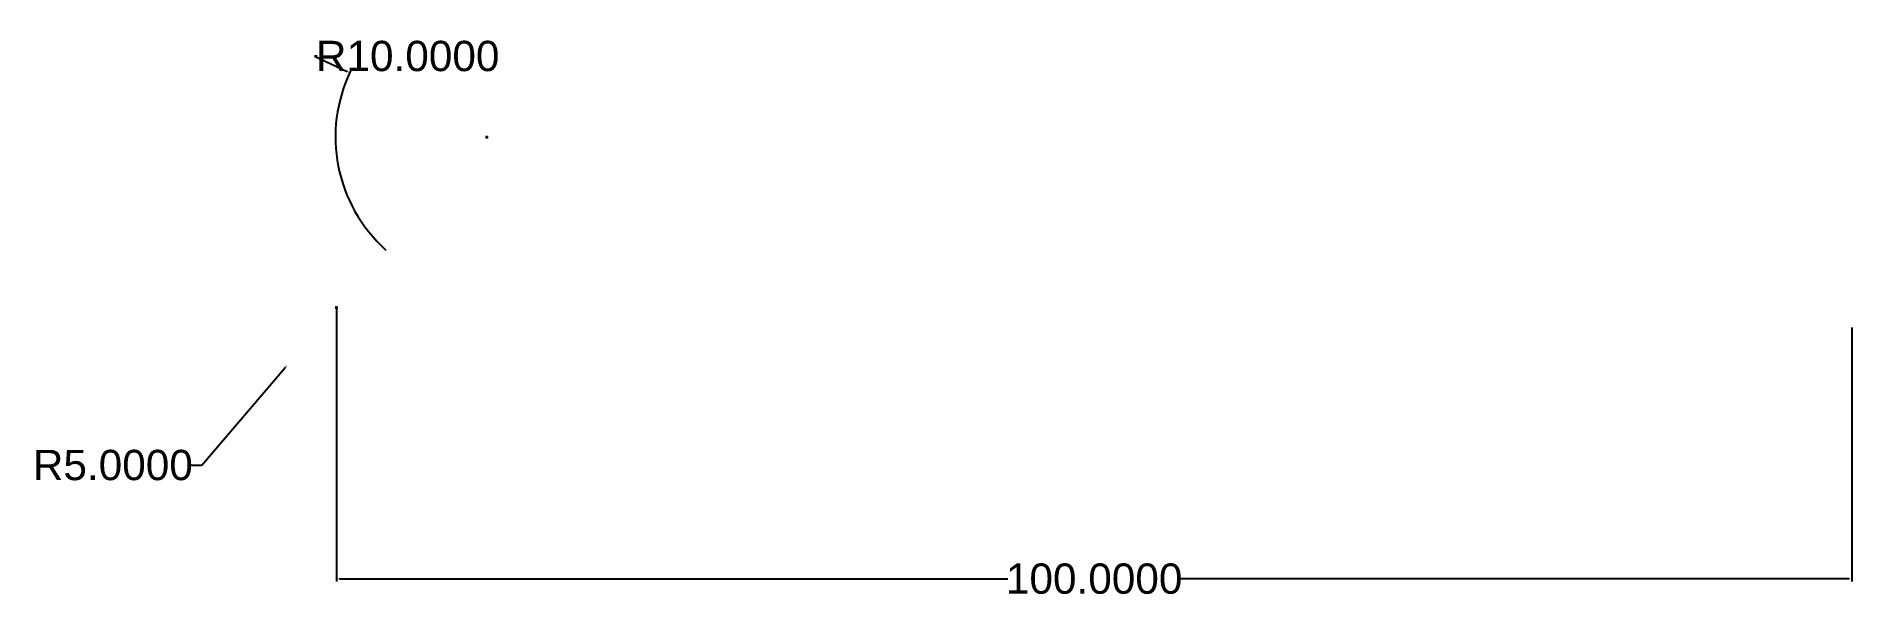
# Model space of a CAD drawing. Header units: inches. Extents: x 102 to 222, y 68 to 105.
import ezdxf

# ---------------------------------------------------------------- set-up
doc = ezdxf.new("R2010")
doc.units = ezdxf.units.IN
doc.header["$MEASUREMENT"] = 0
doc.styles.get("Standard").update_dxf_attribs({"font": 'arial.ttf'})
doc.dimstyles.get("Standard").update_dxf_attribs({"dimtxt": 2, "dimasz": 0.18, "dimexe": 0.18, "dimexo": 0.0625, "dimgap": 0.09, "dimtad": 0, "dimtih": 1, "dimtoh": 1, "dimdec": 4, "dimzin": 0, "dimdsep": 46, "dimtxsty": 'Standard', "dimcen": 0.09, "dimadec": 0, "dimazin": 0, "dimtfac": 1, "dimtdec": 4, "dimtofl": 0, "dimtmove": 0, "dimatfit": 3, "dimfxl": 1, "dimtolj": 1, "dimtzin": 0, "dimarcsym": 0})

# ---------------------------------------------------------------- blocks, each defined once
blk = doc.blocks.new('*D3')
at = {"color": 0, "lineweight": -2, "transparency": 16777216}
for p, q in [((121.77, 87.35), (121.77, 69.32)), ((221.77, 86.1), (221.77, 69.32)), ((121.95, 69.5), (166.07, 69.5)), ((221.59, 69.5), (177.47, 69.5))]:
    blk.add_line(p, q, dxfattribs=at)
at = {"color": 0, "transparency": 16777216}
for points in [[(121.95, 69.53), (121.95, 69.47), (121.77, 69.5)], [(221.59, 69.53), (221.59, 69.47), (221.77, 69.5)]]:
    blk.add_solid(points, dxfattribs=at)
at = {"layer": 'Defpoints', "color": 0, "transparency": 16777216}
for p in [(121.77, 87.41, 2.29), (221.77, 86.16), (121.77, 69.5)]:
    blk.add_point(p, dxfattribs=at)
at = {"color": 0, "transparency": 16777216, "insert": (171.77, 69.5), "char_height": 2, "attachment_point": 5}
blk.add_mtext('\\A1;100.0000', dxfattribs=at)
blk = doc.blocks.new('*D6')
at = {"color": 0, "lineweight": -2, "transparency": 16777216}
for p, q in [((121.77, 87.32), (121.77, 87.5)), ((121.68, 87.41), (121.86, 87.41)), ((112.87, 77), (118.4, 83.47)), ((112.2, 77), (112.87, 77))]:
    blk.add_line(p, q, dxfattribs=at)
at = {"color": 0, "transparency": 16777216}
blk.add_solid([(118.38, 83.49), (118.43, 83.46), (118.52, 83.61)], dxfattribs=at)
at = {"layer": 'Defpoints', "color": 0, "transparency": 16777216}
for p in [(121.77, 87.41, 4.58), (118.52, 83.61, 4.58)]:
    blk.add_point(p, dxfattribs=at)
at = {"color": 0, "transparency": 16777216, "insert": (107, 77), "char_height": 2, "attachment_point": 5}
blk.add_mtext('\\A1;R5.0000', dxfattribs=at)
blk = doc.blocks.new('*D8')
at = {"color": 0, "lineweight": -2, "transparency": 16777216}
for p, q in [((120.48, 104), (120.3, 104)), ((120.3, 104), (122.47, 102.98)), ((131.6, 98.66), (131.78, 98.66)), ((131.69, 98.57), (131.69, 98.75))]:
    blk.add_line(p, q, dxfattribs=at)
blk.add_arc((131.69, 98.66), 10, 153.8506, 228.2323, dxfattribs=at)
at = {"color": 0, "transparency": 16777216}
blk.add_solid([(122.49, 103.01), (122.46, 102.96), (122.64, 102.91)], dxfattribs=at)
at = {"layer": 'Defpoints', "color": 0, "transparency": 16777216}
for p in [(122.64, 102.91, 4.58), (131.69, 98.66, 4.58)]:
    blk.add_point(p, dxfattribs=at)
at = {"color": 0, "transparency": 16777216, "insert": (126.46, 104), "char_height": 2, "attachment_point": 5}
blk.add_mtext('\\A1;R10.0000', dxfattribs=at)

msp = doc.modelspace()

# ---------------------------------------------------------------- dimensions: what is measured, and where the dimension line sits
for center, mpoint, picture, middle in [((131.69074, 98.66213, 4.58258), (122.63639, 102.90698, 4.58258), '*D8', (126.45696, 104)), ((121.76917, 87.41213, 4.58258), (118.52023, 83.61156, 4.58258), '*D6', (107, 77))]:
    dim = msp.add_radius_dim(center=center, mpoint=mpoint, dimstyle='Standard')
    dim.commit()
    dim.dimension.update_dxf_attribs({"geometry": picture, "text_midpoint": middle, "dimtype": 164})
dim = msp.add_linear_dim(base=(121.76917, 69.5), p1=(221.76917, 86.16213), p2=(121.76917, 87.41213, 2.29129), dimstyle='Standard')
dim.commit()
dim.dimension.update_dxf_attribs({"geometry": '*D3', "text_midpoint": (171.76917, 69.5)})

doc.saveas('drawing.dxf')
